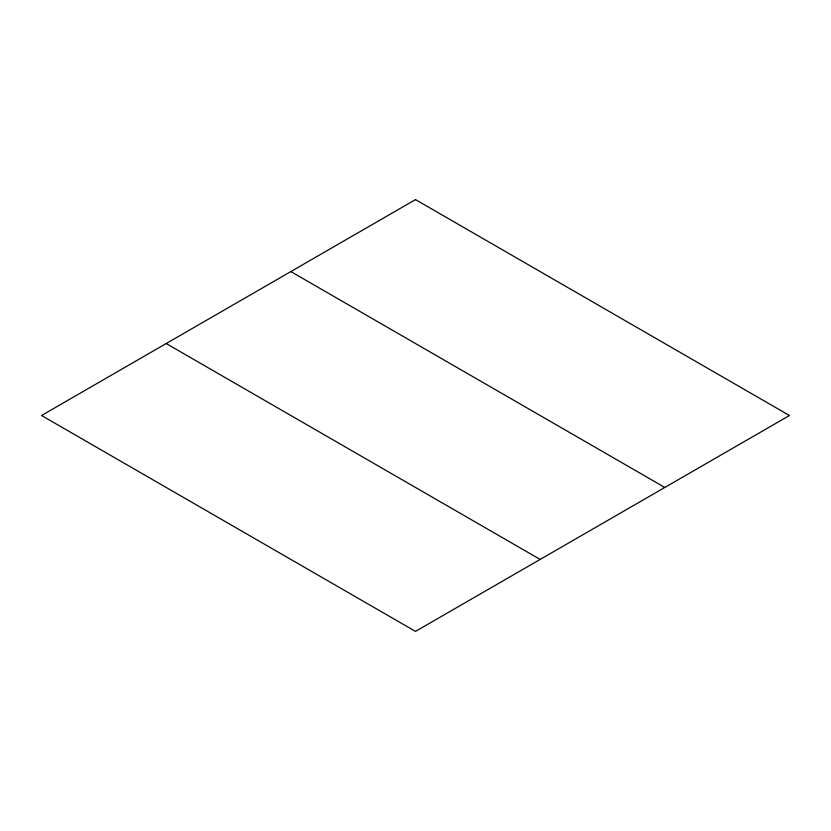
<?xml version="1.0" encoding="UTF-8"?>
<svg xmlns="http://www.w3.org/2000/svg" width="831" height="831" viewBox="0 0 831 831"><rect width="100%" height="100%" fill="white"/><g stroke="black" fill="none" stroke-linecap="round" stroke-linejoin="round"><path stroke-width="1.25" d="M290.85 271.571L664.8 487.465M166.2 343.535L540.15 559.429M415.5 199.606L41.55 415.5L415.5 631.394L789.45 415.5L415.5 199.606"/></g></svg>
